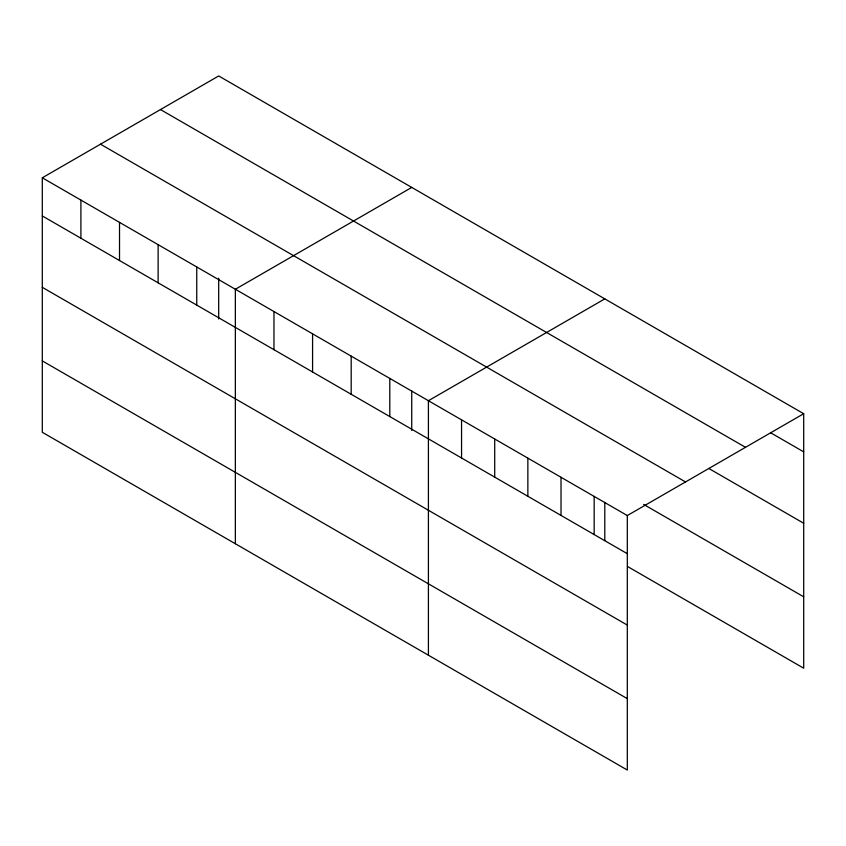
<?xml version="1.0" encoding="UTF-8"?>
<svg xmlns="http://www.w3.org/2000/svg" width="846" height="846" viewBox="0 0 846 846"><rect width="100%" height="100%" fill="white"/><g stroke="black" fill="none" stroke-linecap="round" stroke-linejoin="round"><path stroke-width="1.27" d="M42.3 177.797L627.309 515.552L627.309 770.04L42.3 432.285L42.3 177.797L218.691 75.96L803.7 413.715L803.7 668.203L627.658 566.566M411.738 187.421L235.357 289.258L235.357 543.745M604.795 298.881L428.414 400.718L428.414 655.206M627.309 515.552L803.7 413.715M770.547 432.718L803.7 451.859M160.476 109.568L745.495 447.323M708.821 468.473L803.7 523.251M100.505 144.19L685.524 481.945M643.658 504.417L803.7 596.811M42.3 215.942L627.309 553.696M42.3 287.333L627.309 625.088M42.3 360.893L627.309 698.648M604.795 502.376L604.795 540.615M594.167 496.412L594.167 534.556M561.014 477.271L561.014 515.415M527.862 458.13L527.862 496.274M494.709 438.989L494.709 477.144M461.556 419.859L461.556 458.003M411.738 390.915L411.738 430.434M389.795 378.426L389.795 416.57M351.185 356.134L351.185 394.278M312.576 333.842L312.576 371.986M273.967 311.55L273.967 349.694M218.691 278.175L218.691 318.974M196.748 266.966L196.748 305.11M158.128 244.674L158.128 282.818M119.519 222.382L119.519 260.526M80.909 200.09L80.909 238.234"/></g></svg>
